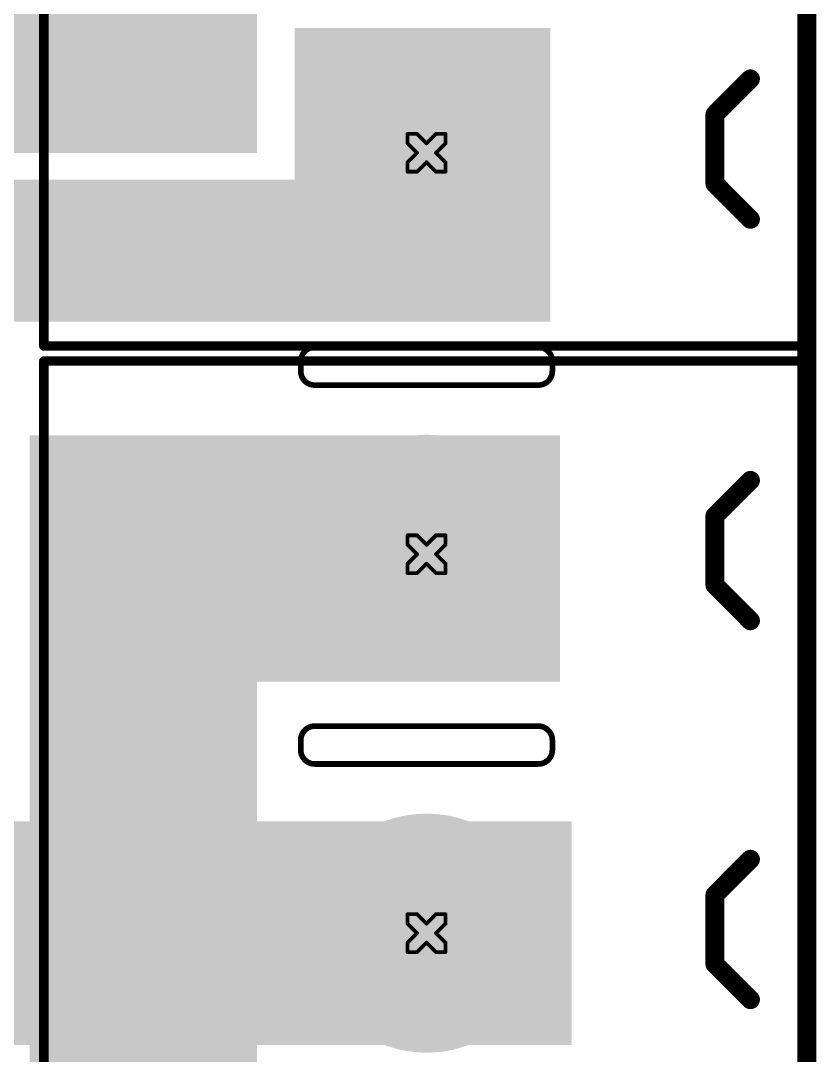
# Model space of a CAD drawing. Header units: inches. Extents: x -18 to 237, y -41 to 211.
# Drawn here: x 65.92 to 76.59, y 25.47 to 39.34 of the extents above; entities that cross this region are included whole.
import ezdxf

# ---------------------------------------------------------------- set-up
doc = ezdxf.new("R2010")
doc.units = ezdxf.units.IN
for name, color, linetype in [('Board Outline', 216, 'Continuous'), ('Bottom Layer', 5, 'Continuous'), ('Bottom Solder', 6, 'Continuous'), ('Drill Drawing', 1, 'Continuous'), ('Keep-Out Layer', 6, 'Continuous'), ('Multi-Layer', 9, 'Continuous'), ('Pad Holes', 156, 'Continuous'), ('Top Layer', 1, 'Continuous'), ('Top Overlay', 2, 'Continuous'), ('Top Solder', 216, 'Continuous')]:
    doc.layers.add(name, color=color, linetype=linetype)

# ---------------------------------------------------------------- blocks, each defined once
blk = doc.blocks.new('DB128L_5_08_3P_BK_S_18')
at = {"layer": 'Bottom Layer'}
blk.add_hatch(color=5, dxfattribs=at).paths.add_polyline_path([(-3.58, 1.5), (-3.58, -1.5), (-6.58, -1.5), (-6.58, 1.5)])
at = {"layer": 'Bottom Solder'}
blk.add_hatch(color=6, dxfattribs=at).paths.add_polyline_path([(-3.478, 1.602), (-3.478, -1.602), (-6.682, -1.602), (-6.682, 1.602)])
at = {"layer": 'Multi-Layer'}
blk.add_hatch(color=9, dxfattribs=at).paths.add_polyline_path([(-3.58, 1.5), (-3.58, -1.5), (-6.58, -1.5), (-6.58, 1.5)])
at = {"layer": 'Pad Holes'}
h = blk.add_hatch(color=7, dxfattribs=at)
edge = h.paths.add_edge_path()
edge.add_arc((-5.08, 0), 0.8, 0, 360)
at = {"layer": 'Top Layer'}
blk.add_hatch(color=1, dxfattribs=at).paths.add_polyline_path([(-3.58, 1.5), (-3.58, -1.5), (-6.58, -1.5), (-6.58, 1.5)])
at = {"layer": 'Top Solder'}
blk.add_hatch(color=216, dxfattribs=at).paths.add_polyline_path([(-3.478, 1.602), (-3.478, -1.602), (-6.682, -1.602), (-6.682, 1.602)])
at = {"layer": 'Top Overlay'}
for points in [[(-7.671, 5.131, 0.127, 0.127, 0), (-7.671, -5.08, 0.127, 0.127, 0)], [(-7.671, 5.131, 0.127, 0.127, 0), (7.671, 5.131, 0.127, 0.127, 0)], [(-5.494, -3.867, 0.254, 0.254, 0), (-5.971, -4.343, 0.254, 0.254, 0)], [(-5.494, -3.867, 0.254, 0.254, 0), (-4.566, -3.867, 0.254, 0.254, 0)], [(-4.566, -3.867, 0.254, 0.254, 0), (-4.089, -4.343, 0.254, 0.254, 0)], [(-7.671, -5.08, 0.127, 0.127, 0), (7.671, -5.08, 0.127, 0.127, 0)]]:
    blk.add_lwpolyline(points, format="xyseb", dxfattribs=at)
for points in [[(-7.703, 5.131, 0.0635, 0.0635, 1), (-7.639, 5.131, 0.0635, 0.0635, 1)], [(-7.703, 5.131, 0.0635, 0.0635, 1), (-7.639, 5.131, 0.0635, 0.0635, 1)], [(-5.558, -3.867, 0.127, 0.127, 1), (-5.431, -3.867, 0.127, 0.127, 1)], [(-5.558, -3.867, 0.127, 0.127, 1), (-5.431, -3.867, 0.127, 0.127, 1)], [(-4.63, -3.867, 0.127, 0.127, 1), (-4.503, -3.867, 0.127, 0.127, 1)], [(-4.63, -3.867, 0.127, 0.127, 1), (-4.503, -3.867, 0.127, 0.127, 1)], [(-6.035, -4.343, 0.127, 0.127, 1), (-5.908, -4.343, 0.127, 0.127, 1)], [(-4.153, -4.343, 0.127, 0.127, 1), (-4.026, -4.343, 0.127, 0.127, 1)], [(-7.703, -5.08, 0.0635, 0.0635, 1), (-7.639, -5.08, 0.0635, 0.0635, 1)], [(-7.703, -5.08, 0.0635, 0.0635, 1), (-7.639, -5.08, 0.0635, 0.0635, 1)]]:
    blk.add_lwpolyline(points, format="xyseb", close=True, dxfattribs=at)
blk = doc.blocks.new('DB128L_5_08_3P_BK_S_109')
at = {"layer": 'Bottom Layer'}
h = blk.add_hatch(color=5, dxfattribs=at)
edge = h.paths.add_edge_path()
edge.add_arc((0, 0), 1.5, 0, 360)
h = blk.add_hatch(color=5, dxfattribs=at)
edge = h.paths.add_edge_path()
edge.add_arc((5.08, 0), 1.5, 0, 360)
at = {"layer": 'Bottom Solder'}
h = blk.add_hatch(color=6, dxfattribs=at)
edge = h.paths.add_edge_path()
edge.add_arc((0, 0), 1.602, 0, 360)
h = blk.add_hatch(color=6, dxfattribs=at)
edge = h.paths.add_edge_path()
edge.add_arc((5.08, 0), 1.602, 0, 360)
at = {"layer": 'Multi-Layer'}
h = blk.add_hatch(color=9, dxfattribs=at)
edge = h.paths.add_edge_path()
edge.add_arc((0, 0), 1.5, 0, 360)
h = blk.add_hatch(color=9, dxfattribs=at)
edge = h.paths.add_edge_path()
edge.add_arc((5.08, 0), 1.5, 0, 360)
at = {"layer": 'Pad Holes'}
h = blk.add_hatch(color=7, dxfattribs=at)
edge = h.paths.add_edge_path()
edge.add_arc((0, 0), 0.8, 0, 360)
h = blk.add_hatch(color=7, dxfattribs=at)
edge = h.paths.add_edge_path()
edge.add_arc((5.08, 0), 0.8, 0, 360)
at = {"layer": 'Top Layer'}
h = blk.add_hatch(color=1, dxfattribs=at)
edge = h.paths.add_edge_path()
edge.add_arc((0, 0), 1.5, 0, 360)
h = blk.add_hatch(color=1, dxfattribs=at)
edge = h.paths.add_edge_path()
edge.add_arc((5.08, 0), 1.5, 0, 360)
at = {"layer": 'Top Solder'}
h = blk.add_hatch(color=216, dxfattribs=at)
edge = h.paths.add_edge_path()
edge.add_arc((0, 0), 1.602, 0, 360)
h = blk.add_hatch(color=216, dxfattribs=at)
edge = h.paths.add_edge_path()
edge.add_arc((5.08, 0), 1.602, 0, 360)
at = {"layer": 'Top Overlay'}
for points in [[(-7.671, 5.131, 0.127, 0.127, 0), (7.671, 5.131, 0.127, 0.127, 0)], [(7.671, 5.131, 0.127, 0.127, 0), (7.671, -5.08, 0.127, 0.127, 0)], [(-0.414, -3.867, 0.254, 0.254, 0), (-0.891, -4.343, 0.254, 0.254, 0)], [(-0.414, -3.867, 0.254, 0.254, 0), (0.514, -3.867, 0.254, 0.254, 0)], [(0.514, -3.867, 0.254, 0.254, 0), (0.991, -4.343, 0.254, 0.254, 0)], [(4.666, -3.867, 0.254, 0.254, 0), (4.189, -4.343, 0.254, 0.254, 0)], [(4.666, -3.867, 0.254, 0.254, 0), (5.594, -3.867, 0.254, 0.254, 0)], [(5.594, -3.867, 0.254, 0.254, 0), (6.071, -4.343, 0.254, 0.254, 0)], [(-7.671, -5.08, 0.127, 0.127, 0), (7.671, -5.08, 0.127, 0.127, 0)]]:
    blk.add_lwpolyline(points, format="xyseb", dxfattribs=at)
for points in [[(7.639, 5.131, 0.0635, 0.0635, 1), (7.703, 5.131, 0.0635, 0.0635, 1)], [(7.639, 5.131, 0.0635, 0.0635, 1), (7.703, 5.131, 0.0635, 0.0635, 1)], [(-0.478, -3.867, 0.127, 0.127, 1), (-0.351, -3.867, 0.127, 0.127, 1)], [(-0.478, -3.867, 0.127, 0.127, 1), (-0.351, -3.867, 0.127, 0.127, 1)], [(0.45, -3.867, 0.127, 0.127, 1), (0.577, -3.867, 0.127, 0.127, 1)], [(0.45, -3.867, 0.127, 0.127, 1), (0.577, -3.867, 0.127, 0.127, 1)], [(4.602, -3.867, 0.127, 0.127, 1), (4.729, -3.867, 0.127, 0.127, 1)], [(4.602, -3.867, 0.127, 0.127, 1), (4.729, -3.867, 0.127, 0.127, 1)], [(5.53, -3.867, 0.127, 0.127, 1), (5.657, -3.867, 0.127, 0.127, 1)], [(5.53, -3.867, 0.127, 0.127, 1), (5.657, -3.867, 0.127, 0.127, 1)], [(-0.955, -4.343, 0.127, 0.127, 1), (-0.828, -4.343, 0.127, 0.127, 1)], [(0.927, -4.343, 0.127, 0.127, 1), (1.054, -4.343, 0.127, 0.127, 1)], [(4.125, -4.343, 0.127, 0.127, 1), (4.252, -4.343, 0.127, 0.127, 1)], [(6.007, -4.343, 0.127, 0.127, 1), (6.134, -4.343, 0.127, 0.127, 1)], [(7.639, -5.08, 0.0635, 0.0635, 1), (7.703, -5.08, 0.0635, 0.0635, 1)], [(7.639, -5.08, 0.0635, 0.0635, 1), (7.703, -5.08, 0.0635, 0.0635, 1)]]:
    blk.add_lwpolyline(points, format="xyseb", close=True, dxfattribs=at)

msp = doc.modelspace()

# ---------------------------------------------------------------- hatches: boundary and pattern name
at = {"layer": 'Bottom Layer'}
for points in [[(66.091, 37.567), (69.088, 37.567), (69.088, 48.006), (66.091, 48.006)], [(53.12, 37.567), (69.088, 37.567), (69.088, 39.98), (53.12, 39.98)], [(66.04, 30.48), (73.152, 30.48), (73.152, 33.782), (66.04, 33.782)], [(66.04, 21.971), (69.088, 21.971), (69.088, 33.782), (66.04, 33.782)]]:
    msp.add_hatch(color=5, dxfattribs=at).paths.add_polyline_path(points)
at = {"layer": 'Top Layer'}
for points in [[(69.596, 35.306), (73.025, 35.306), (73.025, 39.243), (69.596, 39.243)], [(50.546, 35.306), (73.025, 35.306), (73.025, 37.211), (50.546, 37.211)], [(63.333, 25.609), (73.311, 25.609), (73.311, 28.609), (63.333, 28.609)]]:
    msp.add_hatch(color=1, dxfattribs=at).paths.add_polyline_path(points)

# ---------------------------------------------------------------- linework, layer by layer
at = {"layer": 'Board Outline'}
for points in [[(76.462, 90.693, 0.254, 0.254, 0), (76.462, -3.476, 0.254, 0.254, 0)], [(69.676, 34.776, 0.0762, 0.0762, -0.414214), (69.864, 34.965, 0.0762, 0.0762, 0)], [(69.864, 34.965, 0.0762, 0.0762, 0), (72.861, 34.965, 0.0762, 0.0762, 0)], [(72.861, 34.965, 0.0762, 0.0762, -0.414214), (73.05, 34.776, 0.0762, 0.0762, 0)], [(69.676, 34.645, 0.0762, 0.0762, 0), (69.676, 34.776, 0.0762, 0.0762, 0)], [(69.864, 34.457, 0.0762, 0.0762, -0.414214), (69.676, 34.645, 0.0762, 0.0762, 0)], [(73.05, 34.645, 0.0762, 0.0762, -0.414214), (72.861, 34.457, 0.0762, 0.0762, 0)], [(73.05, 34.645, 0.0762, 0.0762, 0), (73.05, 34.776, 0.0762, 0.0762, 0)], [(69.864, 34.457, 0.0762, 0.0762, 0), (72.861, 34.457, 0.0762, 0.0762, 0)], [(69.676, 29.696, 0.0762, 0.0762, -0.414214), (69.864, 29.885, 0.0762, 0.0762, 0)], [(69.864, 29.885, 0.0762, 0.0762, 0), (72.861, 29.885, 0.0762, 0.0762, 0)], [(72.861, 29.885, 0.0762, 0.0762, -0.414214), (73.05, 29.696, 0.0762, 0.0762, 0)], [(69.676, 29.565, 0.0762, 0.0762, 0), (69.676, 29.696, 0.0762, 0.0762, 0)], [(73.05, 29.565, 0.0762, 0.0762, 0), (73.05, 29.696, 0.0762, 0.0762, 0)], [(69.864, 29.377, 0.0762, 0.0762, -0.414214), (69.676, 29.565, 0.0762, 0.0762, 0)], [(73.05, 29.565, 0.0762, 0.0762, -0.414214), (72.861, 29.377, 0.0762, 0.0762, 0)], [(69.864, 29.377, 0.0762, 0.0762, 0), (72.861, 29.377, 0.0762, 0.0762, 0)]]:
    msp.add_lwpolyline(points, format="xyseb", dxfattribs=at)
for points in [[(69.845, 34.965, 0.0381, 0.0381, 1), (69.883, 34.965, 0.0381, 0.0381, 1)], [(69.845, 34.965, 0.0381, 0.0381, 1), (69.883, 34.965, 0.0381, 0.0381, 1)], [(72.842, 34.965, 0.0381, 0.0381, 1), (72.88, 34.965, 0.0381, 0.0381, 1)], [(72.842, 34.965, 0.0381, 0.0381, 1), (72.88, 34.965, 0.0381, 0.0381, 1)], [(69.657, 34.776, 0.0381, 0.0381, 1), (69.695, 34.776, 0.0381, 0.0381, 1)], [(69.657, 34.776, 0.0381, 0.0381, 1), (69.695, 34.776, 0.0381, 0.0381, 1)], [(69.657, 34.645, 0.0381, 0.0381, 1), (69.695, 34.645, 0.0381, 0.0381, 1)], [(69.657, 34.645, 0.0381, 0.0381, 1), (69.695, 34.645, 0.0381, 0.0381, 1)], [(73.031, 34.776, 0.0381, 0.0381, 1), (73.069, 34.776, 0.0381, 0.0381, 1)], [(73.031, 34.776, 0.0381, 0.0381, 1), (73.069, 34.776, 0.0381, 0.0381, 1)], [(73.031, 34.645, 0.0381, 0.0381, 1), (73.069, 34.645, 0.0381, 0.0381, 1)], [(73.031, 34.645, 0.0381, 0.0381, 1), (73.069, 34.645, 0.0381, 0.0381, 1)], [(69.845, 34.457, 0.0381, 0.0381, 1), (69.883, 34.457, 0.0381, 0.0381, 1)], [(69.845, 34.457, 0.0381, 0.0381, 1), (69.883, 34.457, 0.0381, 0.0381, 1)], [(72.842, 34.457, 0.0381, 0.0381, 1), (72.88, 34.457, 0.0381, 0.0381, 1)], [(72.842, 34.457, 0.0381, 0.0381, 1), (72.88, 34.457, 0.0381, 0.0381, 1)], [(69.845, 29.885, 0.0381, 0.0381, 1), (69.883, 29.885, 0.0381, 0.0381, 1)], [(69.845, 29.885, 0.0381, 0.0381, 1), (69.883, 29.885, 0.0381, 0.0381, 1)], [(72.842, 29.885, 0.0381, 0.0381, 1), (72.88, 29.885, 0.0381, 0.0381, 1)], [(72.842, 29.885, 0.0381, 0.0381, 1), (72.88, 29.885, 0.0381, 0.0381, 1)], [(69.657, 29.696, 0.0381, 0.0381, 1), (69.695, 29.696, 0.0381, 0.0381, 1)], [(69.657, 29.696, 0.0381, 0.0381, 1), (69.695, 29.696, 0.0381, 0.0381, 1)], [(73.031, 29.696, 0.0381, 0.0381, 1), (73.069, 29.696, 0.0381, 0.0381, 1)], [(73.031, 29.696, 0.0381, 0.0381, 1), (73.069, 29.696, 0.0381, 0.0381, 1)], [(69.657, 29.565, 0.0381, 0.0381, 1), (69.695, 29.565, 0.0381, 0.0381, 1)], [(69.657, 29.565, 0.0381, 0.0381, 1), (69.695, 29.565, 0.0381, 0.0381, 1)], [(73.031, 29.565, 0.0381, 0.0381, 1), (73.069, 29.565, 0.0381, 0.0381, 1)], [(73.031, 29.565, 0.0381, 0.0381, 1), (73.069, 29.565, 0.0381, 0.0381, 1)], [(69.845, 29.377, 0.0381, 0.0381, 1), (69.883, 29.377, 0.0381, 0.0381, 1)], [(69.845, 29.377, 0.0381, 0.0381, 1), (69.883, 29.377, 0.0381, 0.0381, 1)], [(72.842, 29.377, 0.0381, 0.0381, 1), (72.88, 29.377, 0.0381, 0.0381, 1)], [(72.842, 29.377, 0.0381, 0.0381, 1), (72.88, 29.377, 0.0381, 0.0381, 1)]]:
    msp.add_lwpolyline(points, format="xyseb", close=True, dxfattribs=at)
at = {"layer": 'Drill Drawing'}
for points in [[(71.109, 37.699, 0.0508, 0.0508, 0), (71.109, 37.826, 0.0508, 0.0508, 0)], [(71.109, 37.826, 0.0508, 0.0508, 0), (71.236, 37.826, 0.0508, 0.0508, 0)], [(71.236, 37.826, 0.0508, 0.0508, 0), (71.363, 37.699, 0.0508, 0.0508, 0)], [(71.363, 37.699, 0.0508, 0.0508, 0), (71.49, 37.826, 0.0508, 0.0508, 0)], [(71.49, 37.826, 0.0508, 0.0508, 0), (71.617, 37.826, 0.0508, 0.0508, 0)], [(71.617, 37.699, 0.0508, 0.0508, 0), (71.617, 37.826, 0.0508, 0.0508, 0)], [(71.109, 37.699, 0.0508, 0.0508, 0), (71.236, 37.572, 0.0508, 0.0508, 0)], [(71.109, 37.445, 0.0508, 0.0508, 0), (71.236, 37.572, 0.0508, 0.0508, 0)], [(71.49, 37.572, 0.0508, 0.0508, 0), (71.617, 37.699, 0.0508, 0.0508, 0)], [(71.49, 37.572, 0.0508, 0.0508, 0), (71.617, 37.445, 0.0508, 0.0508, 0)], [(71.109, 37.318, 0.0508, 0.0508, 0), (71.109, 37.445, 0.0508, 0.0508, 0)], [(71.236, 37.318, 0.0508, 0.0508, 0), (71.363, 37.445, 0.0508, 0.0508, 0)], [(71.363, 37.445, 0.0508, 0.0508, 0), (71.49, 37.318, 0.0508, 0.0508, 0)], [(71.617, 37.318, 0.0508, 0.0508, 0), (71.617, 37.445, 0.0508, 0.0508, 0)], [(71.109, 37.318, 0.0508, 0.0508, 0), (71.236, 37.318, 0.0508, 0.0508, 0)], [(71.49, 37.318, 0.0508, 0.0508, 0), (71.617, 37.318, 0.0508, 0.0508, 0)], [(71.109, 32.316, 0.0508, 0.0508, 0), (71.109, 32.443, 0.0508, 0.0508, 0)], [(71.109, 32.443, 0.0508, 0.0508, 0), (71.236, 32.443, 0.0508, 0.0508, 0)], [(71.236, 32.443, 0.0508, 0.0508, 0), (71.363, 32.316, 0.0508, 0.0508, 0)], [(71.363, 32.316, 0.0508, 0.0508, 0), (71.49, 32.443, 0.0508, 0.0508, 0)], [(71.49, 32.443, 0.0508, 0.0508, 0), (71.617, 32.443, 0.0508, 0.0508, 0)], [(71.617, 32.316, 0.0508, 0.0508, 0), (71.617, 32.443, 0.0508, 0.0508, 0)], [(71.109, 32.316, 0.0508, 0.0508, 0), (71.236, 32.189, 0.0508, 0.0508, 0)], [(71.49, 32.189, 0.0508, 0.0508, 0), (71.617, 32.316, 0.0508, 0.0508, 0)], [(71.109, 32.062, 0.0508, 0.0508, 0), (71.236, 32.189, 0.0508, 0.0508, 0)], [(71.49, 32.189, 0.0508, 0.0508, 0), (71.617, 32.062, 0.0508, 0.0508, 0)], [(71.109, 31.935, 0.0508, 0.0508, 0), (71.109, 32.062, 0.0508, 0.0508, 0)], [(71.236, 31.935, 0.0508, 0.0508, 0), (71.363, 32.062, 0.0508, 0.0508, 0)], [(71.363, 32.062, 0.0508, 0.0508, 0), (71.49, 31.935, 0.0508, 0.0508, 0)], [(71.617, 31.935, 0.0508, 0.0508, 0), (71.617, 32.062, 0.0508, 0.0508, 0)], [(71.109, 31.935, 0.0508, 0.0508, 0), (71.236, 31.935, 0.0508, 0.0508, 0)], [(71.49, 31.935, 0.0508, 0.0508, 0), (71.617, 31.935, 0.0508, 0.0508, 0)], [(71.109, 27.236, 0.0508, 0.0508, 0), (71.109, 27.363, 0.0508, 0.0508, 0)], [(71.109, 27.363, 0.0508, 0.0508, 0), (71.236, 27.363, 0.0508, 0.0508, 0)], [(71.236, 27.363, 0.0508, 0.0508, 0), (71.363, 27.236, 0.0508, 0.0508, 0)], [(71.363, 27.236, 0.0508, 0.0508, 0), (71.49, 27.363, 0.0508, 0.0508, 0)], [(71.49, 27.363, 0.0508, 0.0508, 0), (71.617, 27.363, 0.0508, 0.0508, 0)], [(71.617, 27.236, 0.0508, 0.0508, 0), (71.617, 27.363, 0.0508, 0.0508, 0)], [(71.109, 27.236, 0.0508, 0.0508, 0), (71.236, 27.109, 0.0508, 0.0508, 0)], [(71.49, 27.109, 0.0508, 0.0508, 0), (71.617, 27.236, 0.0508, 0.0508, 0)], [(71.109, 26.982, 0.0508, 0.0508, 0), (71.236, 27.109, 0.0508, 0.0508, 0)], [(71.49, 27.109, 0.0508, 0.0508, 0), (71.617, 26.982, 0.0508, 0.0508, 0)], [(71.109, 26.855, 0.0508, 0.0508, 0), (71.109, 26.982, 0.0508, 0.0508, 0)], [(71.236, 26.855, 0.0508, 0.0508, 0), (71.363, 26.982, 0.0508, 0.0508, 0)], [(71.363, 26.982, 0.0508, 0.0508, 0), (71.49, 26.855, 0.0508, 0.0508, 0)], [(71.617, 26.855, 0.0508, 0.0508, 0), (71.617, 26.982, 0.0508, 0.0508, 0)], [(71.109, 26.855, 0.0508, 0.0508, 0), (71.236, 26.855, 0.0508, 0.0508, 0)], [(71.49, 26.855, 0.0508, 0.0508, 0), (71.617, 26.855, 0.0508, 0.0508, 0)]]:
    msp.add_lwpolyline(points, format="xyseb", dxfattribs=at)
for points in [[(71.096, 37.826, 0.0254, 0.0254, 1), (71.122, 37.826, 0.0254, 0.0254, 1)], [(71.096, 37.826, 0.0254, 0.0254, 1), (71.122, 37.826, 0.0254, 0.0254, 1)], [(71.223, 37.826, 0.0254, 0.0254, 1), (71.249, 37.826, 0.0254, 0.0254, 1)], [(71.223, 37.826, 0.0254, 0.0254, 1), (71.249, 37.826, 0.0254, 0.0254, 1)], [(71.477, 37.826, 0.0254, 0.0254, 1), (71.503, 37.826, 0.0254, 0.0254, 1)], [(71.477, 37.826, 0.0254, 0.0254, 1), (71.503, 37.826, 0.0254, 0.0254, 1)], [(71.604, 37.826, 0.0254, 0.0254, 1), (71.63, 37.826, 0.0254, 0.0254, 1)], [(71.604, 37.826, 0.0254, 0.0254, 1), (71.63, 37.826, 0.0254, 0.0254, 1)], [(71.096, 37.699, 0.0254, 0.0254, 1), (71.122, 37.699, 0.0254, 0.0254, 1)], [(71.096, 37.699, 0.0254, 0.0254, 1), (71.122, 37.699, 0.0254, 0.0254, 1)], [(71.223, 37.572, 0.0254, 0.0254, 1), (71.249, 37.572, 0.0254, 0.0254, 1)], [(71.223, 37.572, 0.0254, 0.0254, 1), (71.249, 37.572, 0.0254, 0.0254, 1)], [(71.35, 37.699, 0.0254, 0.0254, 1), (71.376, 37.699, 0.0254, 0.0254, 1)], [(71.35, 37.699, 0.0254, 0.0254, 1), (71.376, 37.699, 0.0254, 0.0254, 1)], [(71.477, 37.572, 0.0254, 0.0254, 1), (71.503, 37.572, 0.0254, 0.0254, 1)], [(71.477, 37.572, 0.0254, 0.0254, 1), (71.503, 37.572, 0.0254, 0.0254, 1)], [(71.604, 37.699, 0.0254, 0.0254, 1), (71.63, 37.699, 0.0254, 0.0254, 1)], [(71.604, 37.699, 0.0254, 0.0254, 1), (71.63, 37.699, 0.0254, 0.0254, 1)], [(71.096, 37.445, 0.0254, 0.0254, 1), (71.122, 37.445, 0.0254, 0.0254, 1)], [(71.096, 37.445, 0.0254, 0.0254, 1), (71.122, 37.445, 0.0254, 0.0254, 1)], [(71.35, 37.445, 0.0254, 0.0254, 1), (71.376, 37.445, 0.0254, 0.0254, 1)], [(71.35, 37.445, 0.0254, 0.0254, 1), (71.376, 37.445, 0.0254, 0.0254, 1)], [(71.604, 37.445, 0.0254, 0.0254, 1), (71.63, 37.445, 0.0254, 0.0254, 1)], [(71.604, 37.445, 0.0254, 0.0254, 1), (71.63, 37.445, 0.0254, 0.0254, 1)], [(71.096, 37.318, 0.0254, 0.0254, 1), (71.122, 37.318, 0.0254, 0.0254, 1)], [(71.096, 37.318, 0.0254, 0.0254, 1), (71.122, 37.318, 0.0254, 0.0254, 1)], [(71.223, 37.318, 0.0254, 0.0254, 1), (71.249, 37.318, 0.0254, 0.0254, 1)], [(71.223, 37.318, 0.0254, 0.0254, 1), (71.249, 37.318, 0.0254, 0.0254, 1)], [(71.477, 37.318, 0.0254, 0.0254, 1), (71.503, 37.318, 0.0254, 0.0254, 1)], [(71.477, 37.318, 0.0254, 0.0254, 1), (71.503, 37.318, 0.0254, 0.0254, 1)], [(71.604, 37.318, 0.0254, 0.0254, 1), (71.63, 37.318, 0.0254, 0.0254, 1)], [(71.604, 37.318, 0.0254, 0.0254, 1), (71.63, 37.318, 0.0254, 0.0254, 1)], [(71.096, 32.443, 0.0254, 0.0254, 1), (71.122, 32.443, 0.0254, 0.0254, 1)], [(71.096, 32.443, 0.0254, 0.0254, 1), (71.122, 32.443, 0.0254, 0.0254, 1)], [(71.223, 32.443, 0.0254, 0.0254, 1), (71.249, 32.443, 0.0254, 0.0254, 1)], [(71.223, 32.443, 0.0254, 0.0254, 1), (71.249, 32.443, 0.0254, 0.0254, 1)], [(71.477, 32.443, 0.0254, 0.0254, 1), (71.503, 32.443, 0.0254, 0.0254, 1)], [(71.477, 32.443, 0.0254, 0.0254, 1), (71.503, 32.443, 0.0254, 0.0254, 1)], [(71.604, 32.443, 0.0254, 0.0254, 1), (71.63, 32.443, 0.0254, 0.0254, 1)], [(71.604, 32.443, 0.0254, 0.0254, 1), (71.63, 32.443, 0.0254, 0.0254, 1)], [(71.096, 32.316, 0.0254, 0.0254, 1), (71.122, 32.316, 0.0254, 0.0254, 1)], [(71.096, 32.316, 0.0254, 0.0254, 1), (71.122, 32.316, 0.0254, 0.0254, 1)], [(71.35, 32.316, 0.0254, 0.0254, 1), (71.376, 32.316, 0.0254, 0.0254, 1)], [(71.35, 32.316, 0.0254, 0.0254, 1), (71.376, 32.316, 0.0254, 0.0254, 1)], [(71.604, 32.316, 0.0254, 0.0254, 1), (71.63, 32.316, 0.0254, 0.0254, 1)], [(71.604, 32.316, 0.0254, 0.0254, 1), (71.63, 32.316, 0.0254, 0.0254, 1)], [(71.223, 32.189, 0.0254, 0.0254, 1), (71.249, 32.189, 0.0254, 0.0254, 1)], [(71.223, 32.189, 0.0254, 0.0254, 1), (71.249, 32.189, 0.0254, 0.0254, 1)], [(71.477, 32.189, 0.0254, 0.0254, 1), (71.503, 32.189, 0.0254, 0.0254, 1)], [(71.477, 32.189, 0.0254, 0.0254, 1), (71.503, 32.189, 0.0254, 0.0254, 1)], [(71.096, 32.062, 0.0254, 0.0254, 1), (71.122, 32.062, 0.0254, 0.0254, 1)], [(71.096, 32.062, 0.0254, 0.0254, 1), (71.122, 32.062, 0.0254, 0.0254, 1)], [(71.35, 32.062, 0.0254, 0.0254, 1), (71.376, 32.062, 0.0254, 0.0254, 1)], [(71.35, 32.062, 0.0254, 0.0254, 1), (71.376, 32.062, 0.0254, 0.0254, 1)], [(71.604, 32.062, 0.0254, 0.0254, 1), (71.63, 32.062, 0.0254, 0.0254, 1)], [(71.604, 32.062, 0.0254, 0.0254, 1), (71.63, 32.062, 0.0254, 0.0254, 1)], [(71.096, 31.935, 0.0254, 0.0254, 1), (71.122, 31.935, 0.0254, 0.0254, 1)], [(71.096, 31.935, 0.0254, 0.0254, 1), (71.122, 31.935, 0.0254, 0.0254, 1)], [(71.223, 31.935, 0.0254, 0.0254, 1), (71.249, 31.935, 0.0254, 0.0254, 1)], [(71.223, 31.935, 0.0254, 0.0254, 1), (71.249, 31.935, 0.0254, 0.0254, 1)], [(71.477, 31.935, 0.0254, 0.0254, 1), (71.503, 31.935, 0.0254, 0.0254, 1)], [(71.477, 31.935, 0.0254, 0.0254, 1), (71.503, 31.935, 0.0254, 0.0254, 1)], [(71.604, 31.935, 0.0254, 0.0254, 1), (71.63, 31.935, 0.0254, 0.0254, 1)], [(71.604, 31.935, 0.0254, 0.0254, 1), (71.63, 31.935, 0.0254, 0.0254, 1)], [(71.096, 27.363, 0.0254, 0.0254, 1), (71.122, 27.363, 0.0254, 0.0254, 1)], [(71.096, 27.363, 0.0254, 0.0254, 1), (71.122, 27.363, 0.0254, 0.0254, 1)], [(71.223, 27.363, 0.0254, 0.0254, 1), (71.249, 27.363, 0.0254, 0.0254, 1)], [(71.223, 27.363, 0.0254, 0.0254, 1), (71.249, 27.363, 0.0254, 0.0254, 1)], [(71.477, 27.363, 0.0254, 0.0254, 1), (71.503, 27.363, 0.0254, 0.0254, 1)], [(71.477, 27.363, 0.0254, 0.0254, 1), (71.503, 27.363, 0.0254, 0.0254, 1)], [(71.604, 27.363, 0.0254, 0.0254, 1), (71.63, 27.363, 0.0254, 0.0254, 1)], [(71.604, 27.363, 0.0254, 0.0254, 1), (71.63, 27.363, 0.0254, 0.0254, 1)], [(71.096, 27.236, 0.0254, 0.0254, 1), (71.122, 27.236, 0.0254, 0.0254, 1)], [(71.096, 27.236, 0.0254, 0.0254, 1), (71.122, 27.236, 0.0254, 0.0254, 1)], [(71.35, 27.236, 0.0254, 0.0254, 1), (71.376, 27.236, 0.0254, 0.0254, 1)], [(71.35, 27.236, 0.0254, 0.0254, 1), (71.376, 27.236, 0.0254, 0.0254, 1)], [(71.604, 27.236, 0.0254, 0.0254, 1), (71.63, 27.236, 0.0254, 0.0254, 1)], [(71.604, 27.236, 0.0254, 0.0254, 1), (71.63, 27.236, 0.0254, 0.0254, 1)], [(71.223, 27.109, 0.0254, 0.0254, 1), (71.249, 27.109, 0.0254, 0.0254, 1)], [(71.223, 27.109, 0.0254, 0.0254, 1), (71.249, 27.109, 0.0254, 0.0254, 1)], [(71.477, 27.109, 0.0254, 0.0254, 1), (71.503, 27.109, 0.0254, 0.0254, 1)], [(71.477, 27.109, 0.0254, 0.0254, 1), (71.503, 27.109, 0.0254, 0.0254, 1)], [(71.096, 26.982, 0.0254, 0.0254, 1), (71.122, 26.982, 0.0254, 0.0254, 1)], [(71.096, 26.982, 0.0254, 0.0254, 1), (71.122, 26.982, 0.0254, 0.0254, 1)], [(71.35, 26.982, 0.0254, 0.0254, 1), (71.376, 26.982, 0.0254, 0.0254, 1)], [(71.35, 26.982, 0.0254, 0.0254, 1), (71.376, 26.982, 0.0254, 0.0254, 1)], [(71.604, 26.982, 0.0254, 0.0254, 1), (71.63, 26.982, 0.0254, 0.0254, 1)], [(71.604, 26.982, 0.0254, 0.0254, 1), (71.63, 26.982, 0.0254, 0.0254, 1)], [(71.096, 26.855, 0.0254, 0.0254, 1), (71.122, 26.855, 0.0254, 0.0254, 1)], [(71.096, 26.855, 0.0254, 0.0254, 1), (71.122, 26.855, 0.0254, 0.0254, 1)], [(71.223, 26.855, 0.0254, 0.0254, 1), (71.249, 26.855, 0.0254, 0.0254, 1)], [(71.223, 26.855, 0.0254, 0.0254, 1), (71.249, 26.855, 0.0254, 0.0254, 1)], [(71.477, 26.855, 0.0254, 0.0254, 1), (71.503, 26.855, 0.0254, 0.0254, 1)], [(71.477, 26.855, 0.0254, 0.0254, 1), (71.503, 26.855, 0.0254, 0.0254, 1)], [(71.604, 26.855, 0.0254, 0.0254, 1), (71.63, 26.855, 0.0254, 0.0254, 1)], [(71.604, 26.855, 0.0254, 0.0254, 1), (71.63, 26.855, 0.0254, 0.0254, 1)]]:
    msp.add_lwpolyline(points, format="xyseb", close=True, dxfattribs=at)
at = {"layer": 'Keep-Out Layer'}
msp.add_line((76.309, 18.469), (76.546, 50.387), dxfattribs=at)
at = {"layer": 'Multi-Layer'}
for p, q in [((69.827, 34.965), (69.757, 34.936)), ((69.864, 34.965), (69.827, 34.965)), ((72.861, 34.965), (69.864, 34.965)), ((72.899, 34.965), (72.861, 34.965)), ((72.861, 34.965), (72.861, 34.965)), ((72.968, 34.936), (72.899, 34.965)), ((69.704, 34.883), (69.676, 34.814)), ((69.757, 34.936), (69.704, 34.883)), ((73.021, 34.883), (72.968, 34.936)), ((73.05, 34.814), (73.021, 34.883)), ((69.676, 34.814), (69.676, 34.776)), ((69.676, 34.776), (69.676, 34.776)), ((69.676, 34.776), (69.676, 34.645)), ((73.05, 34.776), (73.05, 34.814)), ((73.05, 34.645), (73.05, 34.776)), ((69.676, 34.645), (69.676, 34.608)), ((69.676, 34.608), (69.704, 34.538)), ((73.021, 34.538), (73.05, 34.608)), ((73.05, 34.608), (73.05, 34.645)), ((73.05, 34.645), (73.05, 34.645)), ((69.704, 34.538), (69.757, 34.485)), ((69.757, 34.485), (69.827, 34.457)), ((69.827, 34.457), (69.864, 34.457)), ((69.864, 34.457), (72.861, 34.457)), ((69.864, 34.457), (69.864, 34.457)), ((72.861, 34.457), (72.899, 34.457)), ((72.899, 34.457), (72.968, 34.485)), ((72.968, 34.485), (73.021, 34.538)), ((69.757, 29.856), (69.704, 29.803)), ((69.827, 29.885), (69.757, 29.856)), ((69.864, 29.885), (69.827, 29.885)), ((72.861, 29.885), (69.864, 29.885)), ((72.899, 29.885), (72.861, 29.885)), ((72.861, 29.885), (72.861, 29.885)), ((72.968, 29.856), (72.899, 29.885)), ((73.021, 29.803), (72.968, 29.856)), ((69.704, 29.803), (69.676, 29.734)), ((69.676, 29.734), (69.676, 29.696)), ((69.676, 29.696), (69.676, 29.696)), ((69.676, 29.696), (69.676, 29.565)), ((73.05, 29.734), (73.021, 29.803)), ((73.05, 29.696), (73.05, 29.734)), ((73.05, 29.565), (73.05, 29.696)), ((69.676, 29.565), (69.676, 29.528)), ((73.05, 29.528), (73.05, 29.565)), ((73.05, 29.565), (73.05, 29.565)), ((69.676, 29.528), (69.704, 29.458)), ((69.704, 29.458), (69.757, 29.405)), ((72.968, 29.405), (73.021, 29.458)), ((73.021, 29.458), (73.05, 29.528)), ((69.757, 29.405), (69.827, 29.377)), ((69.827, 29.377), (69.864, 29.377)), ((69.864, 29.377), (72.861, 29.377)), ((69.864, 29.377), (69.864, 29.377)), ((72.861, 29.377), (72.899, 29.377)), ((72.899, 29.377), (72.968, 29.405))]:
    msp.add_line(p, q, dxfattribs=at)

# ---------------------------------------------------------------- block references
at = {"rotation": 90}
for name, p in [('DB128L_5_08_3P_BK_S_18', (71.363, 42.652)), ('DB128L_5_08_3P_BK_S_109', (71.363, 27.109))]:
    msp.add_blockref(name, p, dxfattribs=at)

doc.saveas('drawing.dxf')
